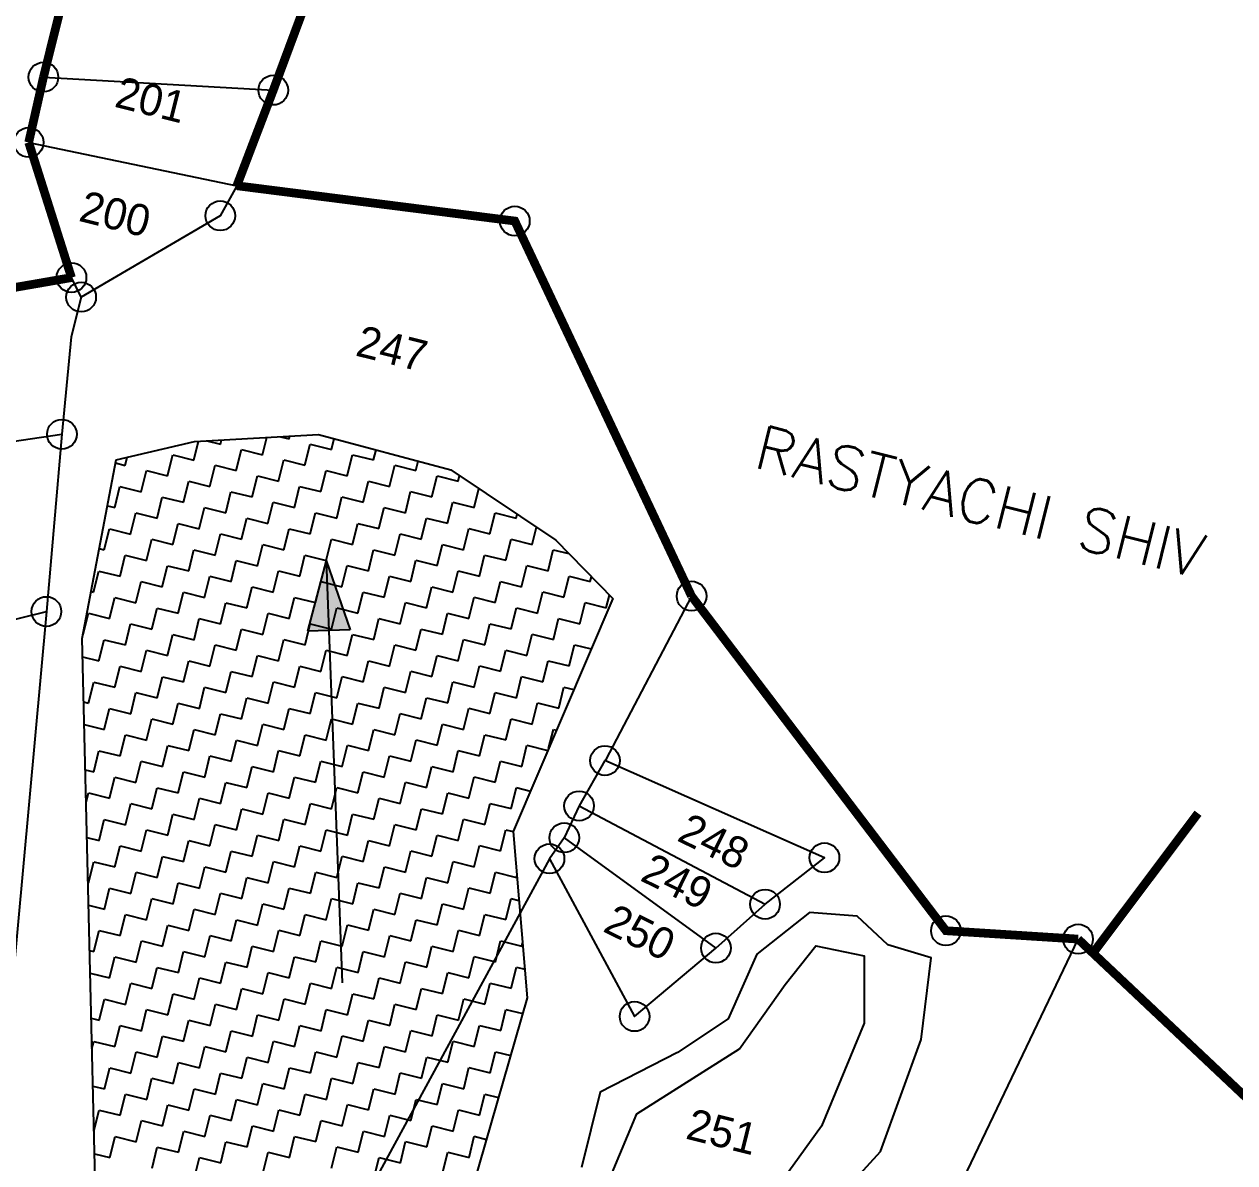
# Model space of a CAD drawing. Header units: metres. Extents: x 280794 to 285693, y 2030679 to 2033512.
# Drawn here: x 284350 to 284892, y 2031767 to 2032277 of the extents above; entities that cross this region are included whole.
import ezdxf
from ezdxf.enums import TextEntityAlignment as Align

# ---------------------------------------------------------------- set-up
doc = ezdxf.new("R2010")
doc.units = ezdxf.units.M
doc.header["$MEASUREMENT"] = 0
doc.linetypes.add('DIVIDE', pattern=[1.25, 0.5, -0.25, 0, -0.25, 0, -0.25])
for name, color, linetype in [('POLY_HATCH', 12, 'Continuous'), ('POLY_PARCEL', 6, 'Continuous'), ('SYM_ARROW', 1, 'Continuous'), ('SYM_STONE', 1, 'Continuous'), ('TEXT_MAPOUT', 7, 'Continuous'), ('TEXT_PARCEL', 7, 'Continuous'), ('V_BOUND_LINE', 7, 'Continuous'), ('V_DIVIDE_LINE', 7, 'DIVIDE')]:
    doc.layers.add(name, color=color, linetype=linetype)
doc.styles.get("Standard").update_dxf_attribs({"font": 'simplex.shx'})
doc.styles.add('TEXT_MAP', font='')
doc.styles.get('TEXT_MAP').set_extended_font_data('Kruti Dev 050')

# ---------------------------------------------------------------- blocks, each defined once
blk = doc.blocks.new('STONE')
blk.add_circle((0, 0), 0.851)
blk = doc.blocks.new('ARROWASPECT')
h = blk.add_hatch(color=256)
h.paths.add_polyline_path([(2.847, -2.847), (3.718, -1.976), (0, 0)])
h.paths.add_polyline_path([(0, 0), (1.976, -3.718), (2.847, -2.847)])
for points in [[(0, 0), (17.155, -17.155)], [(0, 0), (1.976, -3.718)], [(0, 0), (3.718, -1.976)], [(3.718, -1.976), (1.976, -3.718)]]:
    blk.add_lwpolyline(points)

msp = doc.modelspace()

# ---------------------------------------------------------------- linework, layer by layer
at = {"layer": 'POLY_HATCH', "linetype": 'Continuous'}
for p, q in [((284456.63, 2032084.42), (284458.56, 2032092.15)), ((284464.58, 2032092.49), (284468.46, 2032091.52)), ((284468.46, 2032091.52), (284468.76, 2032092.72)), ((284487.4, 2032086.8), (284488.6, 2032091.6)), ((284425.86, 2032082.03), (284427.95, 2032090.43)), ((284431.69, 2032090.64), (284437.69, 2032089.14)), ((284437.69, 2032089.14), (284438.15, 2032091)), ((284444.79, 2032077.31), (284447.16, 2032086.78)), ((284447.16, 2032086.78), (284456.63, 2032084.42)), ((284475.56, 2032079.69), (284477.93, 2032089.16)), ((284477.93, 2032089.16), (284487.4, 2032086.8)), ((284506.33, 2032082.07), (284507.46, 2032086.6)), ((284390.72, 2032080.74), (284395.09, 2032079.65)), ((284395.09, 2032079.65), (284395.99, 2032083.27)), ((284414.02, 2032074.93), (284416.39, 2032084.4)), ((284416.39, 2032084.4), (284425.86, 2032082.03)), ((284463.73, 2032072.58), (284466.09, 2032082.05)), ((284466.09, 2032082.05), (284475.56, 2032079.69)), ((284494.5, 2032074.96), (284496.86, 2032084.43)), ((284496.86, 2032084.43), (284506.33, 2032082.07)), ((284525.27, 2032077.34), (284526.33, 2032081.59)), ((284402.19, 2032067.82), (284404.55, 2032077.29)), ((284404.55, 2032077.29), (284414.02, 2032074.93)), ((284432.96, 2032070.2), (284435.32, 2032079.67)), ((284435.32, 2032079.67), (284444.79, 2032077.31)), ((284482.67, 2032067.86), (284485.03, 2032077.33)), ((284485.03, 2032077.33), (284494.5, 2032074.96)), ((284513.44, 2032070.24), (284515.8, 2032079.71)), ((284515.8, 2032079.71), (284525.27, 2032077.34)), ((284390.36, 2032060.72), (284392.72, 2032070.18)), ((284392.72, 2032070.18), (284402.19, 2032067.82)), ((284421.13, 2032063.1), (284423.49, 2032072.57)), ((284423.49, 2032072.57), (284432.96, 2032070.2)), ((284451.9, 2032065.48), (284454.26, 2032074.95)), ((284454.26, 2032074.95), (284463.73, 2032072.58)), ((284470.84, 2032060.75), (284473.2, 2032070.22)), ((284473.2, 2032070.22), (284482.67, 2032067.86)), ((284501.61, 2032063.13), (284503.97, 2032072.6)), ((284503.97, 2032072.6), (284513.44, 2032070.24)), ((284532.38, 2032065.51), (284534.74, 2032074.98)), ((284534.74, 2032074.98), (284544.21, 2032072.62)), ((284544.21, 2032072.62), (284544.83, 2032075.12)), ((284409.3, 2032055.99), (284411.66, 2032065.46)), ((284411.66, 2032065.46), (284421.13, 2032063.1)), ((284440.07, 2032058.37), (284442.43, 2032067.84)), ((284442.43, 2032067.84), (284451.9, 2032065.48)), ((284489.78, 2032056.03), (284492.14, 2032065.49)), ((284492.14, 2032065.49), (284501.61, 2032063.13)), ((284520.55, 2032058.41), (284522.91, 2032067.88)), ((284522.91, 2032067.88), (284532.38, 2032065.51)), ((284551.32, 2032060.79), (284553.45, 2032069.33)), ((284387.06, 2032061.54), (284390.36, 2032060.72)), ((284428.24, 2032051.26), (284430.6, 2032060.73)), ((284430.6, 2032060.73), (284440.07, 2032058.37)), ((284459.01, 2032053.65), (284461.37, 2032063.11)), ((284461.37, 2032063.11), (284470.84, 2032060.75)), ((284508.71, 2032051.3), (284511.08, 2032060.77)), ((284511.08, 2032060.77), (284520.55, 2032058.41)), ((284539.48, 2032053.68), (284541.85, 2032063.15)), ((284541.85, 2032063.15), (284551.32, 2032060.79)), ((284397.47, 2032048.88), (284399.83, 2032058.35)), ((284399.83, 2032058.35), (284409.3, 2032055.99)), ((284416.4, 2032044.16), (284418.77, 2032053.63)), ((284418.77, 2032053.63), (284428.24, 2032051.26)), ((284447.17, 2032046.54), (284449.54, 2032056.01)), ((284449.54, 2032056.01), (284459.01, 2032053.65)), ((284477.94, 2032048.92), (284480.31, 2032058.39)), ((284480.31, 2032058.39), (284489.78, 2032056.03)), ((284496.88, 2032044.19), (284499.25, 2032053.66)), ((284499.25, 2032053.66), (284508.71, 2032051.3)), ((284527.65, 2032046.57), (284530.02, 2032056.04)), ((284530.02, 2032056.04), (284539.48, 2032053.68)), ((284558.42, 2032048.96), (284560.79, 2032058.42)), ((284560.79, 2032058.42), (284570.25, 2032056.06)), ((284570.25, 2032056.06), (284570.68, 2032057.75)), ((284385.63, 2032041.78), (284388, 2032051.25)), ((284388, 2032051.25), (284397.47, 2032048.88)), ((284435.34, 2032039.43), (284437.71, 2032048.9)), ((284437.71, 2032048.9), (284447.17, 2032046.54)), ((284466.11, 2032041.81), (284468.48, 2032051.28)), ((284468.48, 2032051.28), (284477.94, 2032048.92)), ((284515.82, 2032039.47), (284518.18, 2032048.94)), ((284518.18, 2032048.94), (284527.65, 2032046.57)), ((284546.59, 2032041.85), (284548.95, 2032051.32)), ((284548.95, 2032051.32), (284558.42, 2032048.96)), ((284577.36, 2032044.23), (284579.29, 2032051.96)), ((284404.57, 2032037.05), (284406.94, 2032046.52)), ((284406.94, 2032046.52), (284416.4, 2032044.16)), ((284454.28, 2032034.71), (284456.64, 2032044.18)), ((284456.64, 2032044.18), (284466.11, 2032041.81)), ((284485.05, 2032037.09), (284487.41, 2032046.56)), ((284487.41, 2032046.56), (284496.88, 2032044.19)), ((284534.76, 2032034.74), (284537.12, 2032044.21)), ((284537.12, 2032044.21), (284546.59, 2032041.85)), ((284565.53, 2032037.12), (284567.89, 2032046.59)), ((284567.89, 2032046.59), (284577.36, 2032044.23)), ((284383.4, 2032042.33), (284385.63, 2032041.78)), ((284392.74, 2032029.95), (284395.1, 2032039.41)), ((284395.1, 2032039.41), (284404.57, 2032037.05)), ((284423.51, 2032032.33), (284425.87, 2032041.8)), ((284425.87, 2032041.8), (284435.34, 2032039.43)), ((284473.22, 2032029.98), (284475.58, 2032039.45)), ((284475.58, 2032039.45), (284485.05, 2032037.09)), ((284503.99, 2032032.36), (284506.35, 2032041.83)), ((284506.35, 2032041.83), (284515.82, 2032039.47)), ((284553.7, 2032030.02), (284556.06, 2032039.49)), ((284556.06, 2032039.49), (284565.53, 2032037.12)), ((284584.47, 2032032.4), (284586.83, 2032041.87)), ((284586.83, 2032041.87), (284593.8, 2032040.13)), ((284380.91, 2032022.84), (284383.27, 2032032.31)), ((284383.27, 2032032.31), (284392.74, 2032029.95)), ((284411.68, 2032025.22), (284414.04, 2032034.69)), ((284414.04, 2032034.69), (284423.51, 2032032.33)), ((284442.45, 2032027.6), (284444.81, 2032037.07)), ((284444.81, 2032037.07), (284454.28, 2032034.71)), ((284461.39, 2032022.88), (284463.75, 2032032.34)), ((284463.75, 2032032.34), (284473.22, 2032029.98)), ((284492.16, 2032025.26), (284494.52, 2032034.72)), ((284494.52, 2032034.72), (284503.99, 2032032.36)), ((284522.93, 2032027.64), (284525.29, 2032037.11)), ((284525.29, 2032037.11), (284534.76, 2032034.74)), ((284541.87, 2032022.91), (284544.23, 2032032.38)), ((284544.23, 2032032.38), (284553.7, 2032030.02)), ((284572.64, 2032025.29), (284575, 2032034.76)), ((284575, 2032034.76), (284584.47, 2032032.4)), ((284399.85, 2032018.11), (284402.21, 2032027.58)), ((284402.21, 2032027.58), (284411.68, 2032025.22)), ((284430.62, 2032020.49), (284432.98, 2032029.96)), ((284432.98, 2032029.96), (284442.45, 2032027.6)), ((284480.33, 2032018.15), (284482.69, 2032027.62)), ((284482.69, 2032027.62), (284492.16, 2032025.26)), ((284511.1, 2032020.53), (284513.46, 2032030)), ((284513.46, 2032030), (284522.93, 2032027.64)), ((284560.8, 2032018.19), (284563.17, 2032027.65)), ((284563.17, 2032027.65), (284572.64, 2032025.29)), ((284591.57, 2032020.57), (284593.94, 2032030.04)), ((284593.94, 2032030.04), (284603.41, 2032027.67)), ((284603.41, 2032027.67), (284603.92, 2032029.75)), ((284379.75, 2032023.13), (284380.91, 2032022.84)), ((284418.79, 2032013.39), (284421.15, 2032022.86)), ((284421.15, 2032022.86), (284430.62, 2032020.49)), ((284449.56, 2032015.77), (284451.92, 2032025.24)), ((284451.92, 2032025.24), (284461.39, 2032022.88)), ((284499.26, 2032013.42), (284501.63, 2032022.89)), ((284501.63, 2032022.89), (284511.1, 2032020.53)), ((284530.03, 2032015.8), (284532.4, 2032025.27)), ((284532.4, 2032025.27), (284541.87, 2032022.91)), ((284579.74, 2032013.46), (284582.1, 2032022.93)), ((284582.1, 2032022.93), (284591.57, 2032020.57)), ((284610.51, 2032015.84), (284611.94, 2032021.55)), ((284388.02, 2032011.01), (284390.38, 2032020.48)), ((284390.38, 2032020.48), (284399.85, 2032018.11)), ((284406.95, 2032006.28), (284409.32, 2032015.75)), ((284409.32, 2032015.75), (284418.79, 2032013.39)), ((284437.72, 2032008.66), (284440.09, 2032018.13)), ((284440.09, 2032018.13), (284449.56, 2032015.77)), ((284468.49, 2032011.04), (284470.86, 2032020.51)), ((284470.86, 2032020.51), (284480.33, 2032018.15)), ((284487.43, 2032006.32), (284489.79, 2032015.79)), ((284489.79, 2032015.79), (284499.26, 2032013.42)), ((284518.2, 2032008.7), (284520.56, 2032018.17)), ((284520.56, 2032018.17), (284530.03, 2032015.8)), ((284548.97, 2032011.08), (284551.33, 2032020.55)), ((284551.33, 2032020.55), (284560.8, 2032018.19)), ((284567.91, 2032006.35), (284570.27, 2032015.82)), ((284570.27, 2032015.82), (284579.74, 2032013.46)), ((284598.68, 2032008.73), (284601.04, 2032018.2)), ((284601.04, 2032018.2), (284610.51, 2032015.84)), ((284376.18, 2032003.9), (284378.55, 2032013.37)), ((284378.55, 2032013.37), (284388.02, 2032011.01)), ((284425.89, 2032001.56), (284428.25, 2032011.03)), ((284428.25, 2032011.03), (284437.72, 2032008.66)), ((284456.66, 2032003.94), (284459.02, 2032013.41)), ((284459.02, 2032013.41), (284468.49, 2032011.04)), ((284506.37, 2032001.59), (284508.73, 2032011.06)), ((284508.73, 2032011.06), (284518.2, 2032008.7)), ((284537.14, 2032003.97), (284539.5, 2032013.44)), ((284539.5, 2032013.44), (284548.97, 2032011.08)), ((284586.85, 2032001.63), (284589.21, 2032011.1)), ((284589.21, 2032011.1), (284598.68, 2032008.73)), ((284395.12, 2031999.18), (284397.48, 2032008.64)), ((284397.48, 2032008.64), (284406.95, 2032006.28)), ((284444.83, 2031996.83), (284447.19, 2032006.3)), ((284447.19, 2032006.3), (284456.66, 2032003.94)), ((284475.6, 2031999.21), (284477.96, 2032008.68)), ((284477.96, 2032008.68), (284487.43, 2032006.32)), ((284525.31, 2031996.87), (284527.67, 2032006.34)), ((284527.67, 2032006.34), (284537.14, 2032003.97)), ((284556.08, 2031999.25), (284558.44, 2032008.72)), ((284558.44, 2032008.72), (284567.91, 2032006.35)), ((284376.09, 2032003.93), (284376.18, 2032003.9)), ((284383.29, 2031992.07), (284385.65, 2032001.54)), ((284385.65, 2032001.54), (284395.12, 2031999.18)), ((284414.06, 2031994.45), (284416.42, 2032003.92)), ((284416.42, 2032003.92), (284425.89, 2032001.56)), ((284463.77, 2031992.11), (284466.13, 2032001.57)), ((284466.13, 2032001.57), (284475.6, 2031999.21)), ((284494.54, 2031994.49), (284496.9, 2032003.95)), ((284496.9, 2032003.95), (284506.37, 2032001.59)), ((284513.48, 2031989.76), (284515.84, 2031999.23)), ((284515.84, 2031999.23), (284525.31, 2031996.87)), ((284544.25, 2031992.14), (284546.61, 2032001.61)), ((284546.61, 2032001.61), (284556.08, 2031999.25)), ((284575.02, 2031994.52), (284577.38, 2032003.99)), ((284577.38, 2032003.99), (284586.85, 2032001.63)), ((284593.95, 2031989.8), (284596.32, 2031999.27)), ((284596.32, 2031999.27), (284603.82, 2031997.39)), ((284375.94, 2031993.9), (284383.29, 2031992.07)), ((284402.23, 2031987.34), (284404.59, 2031996.81)), ((284404.59, 2031996.81), (284414.06, 2031994.45)), ((284433, 2031989.72), (284435.36, 2031999.19)), ((284435.36, 2031999.19), (284444.83, 2031996.83)), ((284451.94, 2031985), (284454.3, 2031994.47)), ((284454.3, 2031994.47), (284463.77, 2031992.11)), ((284482.71, 2031987.38), (284485.07, 2031996.85)), ((284485.07, 2031996.85), (284494.54, 2031994.49)), ((284532.41, 2031985.03), (284534.78, 2031994.5)), ((284534.78, 2031994.5), (284544.25, 2031992.14)), ((284563.18, 2031987.42), (284565.55, 2031996.88)), ((284565.55, 2031996.88), (284575.02, 2031994.52)), ((284390.4, 2031980.24), (284392.76, 2031989.71)), ((284392.76, 2031989.71), (284402.23, 2031987.34)), ((284421.17, 2031982.62), (284423.53, 2031992.09)), ((284423.53, 2031992.09), (284433, 2031989.72)), ((284470.87, 2031980.27), (284473.24, 2031989.74)), ((284473.24, 2031989.74), (284482.71, 2031987.38)), ((284501.64, 2031982.65), (284504.01, 2031992.12)), ((284504.01, 2031992.12), (284513.48, 2031989.76)), ((284551.35, 2031980.31), (284553.72, 2031989.78)), ((284553.72, 2031989.78), (284563.18, 2031987.42)), ((284582.12, 2031982.69), (284584.49, 2031992.16)), ((284584.49, 2031992.16), (284593.95, 2031989.8)), ((284409.33, 2031975.51), (284411.7, 2031984.98)), ((284411.7, 2031984.98), (284421.17, 2031982.62)), ((284440.1, 2031977.89), (284442.47, 2031987.36)), ((284442.47, 2031987.36), (284451.94, 2031985)), ((284489.81, 2031975.55), (284492.18, 2031985.02)), ((284492.18, 2031985.02), (284501.64, 2031982.65)), ((284520.58, 2031977.93), (284522.95, 2031987.4)), ((284522.95, 2031987.4), (284532.41, 2031985.03)), ((284570.29, 2031975.58), (284572.65, 2031985.05)), ((284572.65, 2031985.05), (284582.12, 2031982.69)), ((284378.56, 2031973.13), (284380.93, 2031982.6)), ((284380.93, 2031982.6), (284390.4, 2031980.24)), ((284397.5, 2031968.41), (284399.87, 2031977.87)), ((284399.87, 2031977.87), (284409.33, 2031975.51)), ((284428.27, 2031970.79), (284430.64, 2031980.26)), ((284430.64, 2031980.26), (284440.1, 2031977.89)), ((284459.04, 2031973.17), (284461.41, 2031982.64)), ((284461.41, 2031982.64), (284470.87, 2031980.27)), ((284477.98, 2031968.44), (284480.34, 2031977.91)), ((284480.34, 2031977.91), (284489.81, 2031975.55)), ((284508.75, 2031970.82), (284511.11, 2031980.29)), ((284511.11, 2031980.29), (284520.58, 2031977.93)), ((284539.52, 2031973.2), (284541.88, 2031982.67)), ((284541.88, 2031982.67), (284551.35, 2031980.31)), ((284558.46, 2031968.48), (284560.82, 2031977.95)), ((284560.82, 2031977.95), (284570.29, 2031975.58)), ((284589.23, 2031970.86), (284591.59, 2031980.33)), ((284591.59, 2031980.33), (284596.04, 2031979.22)), ((284376.43, 2031973.66), (284378.56, 2031973.13)), ((284416.44, 2031963.68), (284418.8, 2031973.15)), ((284418.8, 2031973.15), (284428.27, 2031970.79)), ((284447.21, 2031966.06), (284449.57, 2031975.53)), ((284449.57, 2031975.53), (284459.04, 2031973.17)), ((284496.92, 2031963.72), (284499.28, 2031973.18)), ((284499.28, 2031973.18), (284508.75, 2031970.82)), ((284527.69, 2031966.1), (284530.05, 2031975.57)), ((284530.05, 2031975.57), (284539.52, 2031973.2)), ((284577.4, 2031963.75), (284579.76, 2031973.22)), ((284579.76, 2031973.22), (284589.23, 2031970.86)), ((284385.67, 2031961.3), (284388.03, 2031970.77)), ((284388.03, 2031970.77), (284397.5, 2031968.41)), ((284435.38, 2031958.95), (284437.74, 2031968.42)), ((284437.74, 2031968.42), (284447.21, 2031966.06)), ((284466.15, 2031961.34), (284468.51, 2031970.8)), ((284468.51, 2031970.8), (284477.98, 2031968.44)), ((284515.86, 2031958.99), (284518.22, 2031968.46)), ((284518.22, 2031968.46), (284527.69, 2031966.1)), ((284546.63, 2031961.37), (284548.99, 2031970.84)), ((284548.99, 2031970.84), (284558.46, 2031968.48)), ((284376.67, 2031963.55), (284385.67, 2031961.3)), ((284404.61, 2031956.57), (284406.97, 2031966.04)), ((284406.97, 2031966.04), (284416.44, 2031963.68)), ((284423.55, 2031951.85), (284425.91, 2031961.32)), ((284425.91, 2031961.32), (284435.38, 2031958.95)), ((284454.32, 2031954.23), (284456.68, 2031963.7)), ((284456.68, 2031963.7), (284466.15, 2031961.34)), ((284485.09, 2031956.61), (284487.45, 2031966.08)), ((284487.45, 2031966.08), (284496.92, 2031963.72)), ((284504.03, 2031951.88), (284506.39, 2031961.35)), ((284506.39, 2031961.35), (284515.86, 2031958.99)), ((284534.8, 2031954.26), (284537.16, 2031963.73)), ((284537.16, 2031963.73), (284546.63, 2031961.37)), ((284565.57, 2031956.65), (284567.93, 2031966.11)), ((284567.93, 2031966.11), (284577.4, 2031963.75)), ((284584.72, 2031952.77), (284586.87, 2031961.39)), ((284586.87, 2031961.39), (284588.26, 2031961.04)), ((284392.78, 2031949.47), (284395.14, 2031958.94)), ((284395.14, 2031958.94), (284404.61, 2031956.57)), ((284442.49, 2031947.12), (284444.85, 2031956.59)), ((284444.85, 2031956.59), (284454.32, 2031954.23)), ((284473.26, 2031949.5), (284475.62, 2031958.97)), ((284475.62, 2031958.97), (284485.09, 2031956.61)), ((284522.96, 2031947.16), (284525.33, 2031956.63)), ((284525.33, 2031956.63), (284534.8, 2031954.26)), ((284553.73, 2031949.54), (284556.1, 2031959.01)), ((284556.1, 2031959.01), (284565.57, 2031956.65)), ((284380.95, 2031942.36), (284383.31, 2031951.83)), ((284383.31, 2031951.83), (284392.78, 2031949.47)), ((284411.72, 2031944.74), (284414.08, 2031954.21)), ((284414.08, 2031954.21), (284423.55, 2031951.85)), ((284461.42, 2031942.4), (284463.79, 2031951.87)), ((284463.79, 2031951.87), (284473.26, 2031949.5)), ((284492.19, 2031944.78), (284494.56, 2031954.25)), ((284494.56, 2031954.25), (284504.03, 2031951.88)), ((284541.9, 2031942.43), (284544.26, 2031951.9)), ((284544.26, 2031951.9), (284553.73, 2031949.54)), ((284572.67, 2031944.81), (284575.03, 2031954.28)), ((284575.03, 2031954.28), (284584.37, 2031951.95)), ((284399.88, 2031937.64), (284402.25, 2031947.1)), ((284402.25, 2031947.1), (284411.72, 2031944.74)), ((284430.65, 2031940.02), (284433.02, 2031949.49)), ((284433.02, 2031949.49), (284442.49, 2031947.12)), ((284480.36, 2031937.67), (284482.72, 2031947.14)), ((284482.72, 2031947.14), (284492.19, 2031944.78)), ((284511.13, 2031940.05), (284513.49, 2031949.52)), ((284513.49, 2031949.52), (284522.96, 2031947.16)), ((284560.84, 2031937.71), (284563.2, 2031947.18)), ((284563.2, 2031947.18), (284572.67, 2031944.81)), ((284377.15, 2031943.31), (284380.95, 2031942.36)), ((284388.05, 2031930.53), (284390.41, 2031940)), ((284390.41, 2031940), (284399.88, 2031937.64)), ((284418.82, 2031932.91), (284421.18, 2031942.38)), ((284421.18, 2031942.38), (284430.65, 2031940.02)), ((284449.59, 2031935.29), (284451.95, 2031944.76)), ((284451.95, 2031944.76), (284461.42, 2031942.4)), ((284468.53, 2031930.57), (284470.89, 2031940.03)), ((284470.89, 2031940.03), (284480.36, 2031937.67)), ((284499.3, 2031932.95), (284501.66, 2031942.41)), ((284501.66, 2031942.41), (284511.13, 2031940.05)), ((284530.07, 2031935.33), (284532.43, 2031944.8)), ((284532.43, 2031944.8), (284541.9, 2031942.43)), ((284549.01, 2031930.6), (284551.37, 2031940.07)), ((284551.37, 2031940.07), (284560.84, 2031937.71)), ((284406.99, 2031925.8), (284409.35, 2031935.27)), ((284409.35, 2031935.27), (284418.82, 2031932.91)), ((284437.76, 2031928.18), (284440.12, 2031937.65)), ((284440.12, 2031937.65), (284449.59, 2031935.29)), ((284487.47, 2031925.84), (284489.83, 2031935.31)), ((284489.83, 2031935.31), (284499.3, 2031932.95)), ((284518.24, 2031928.22), (284520.6, 2031937.69)), ((284520.6, 2031937.69), (284530.07, 2031935.33)), ((284567.95, 2031925.88), (284570.31, 2031935.34)), ((284570.31, 2031935.34), (284576.59, 2031933.78)), ((284377.51, 2031928.57), (284378.58, 2031932.89)), ((284378.58, 2031932.89), (284388.05, 2031930.53)), ((284425.93, 2031921.08), (284428.29, 2031930.55)), ((284428.29, 2031930.55), (284437.76, 2031928.18)), ((284456.7, 2031923.46), (284459.06, 2031932.93)), ((284459.06, 2031932.93), (284468.53, 2031930.57)), ((284506.41, 2031921.11), (284508.77, 2031930.58)), ((284508.77, 2031930.58), (284518.24, 2031928.22)), ((284537.18, 2031923.49), (284539.54, 2031932.96)), ((284539.54, 2031932.96), (284549.01, 2031930.6)), ((284395.16, 2031918.7), (284397.52, 2031928.17)), ((284397.52, 2031928.17), (284406.99, 2031925.8)), ((284414.1, 2031913.97), (284416.46, 2031923.44)), ((284416.46, 2031923.44), (284425.93, 2031921.08)), ((284444.87, 2031916.35), (284447.23, 2031925.82)), ((284447.23, 2031925.82), (284456.7, 2031923.46)), ((284475.64, 2031918.73), (284478, 2031928.2)), ((284478, 2031928.2), (284487.47, 2031925.84)), ((284494.57, 2031914.01), (284496.94, 2031923.48)), ((284496.94, 2031923.48), (284506.41, 2031921.11)), ((284525.34, 2031916.39), (284527.71, 2031925.86)), ((284527.71, 2031925.86), (284537.18, 2031923.49)), ((284556.11, 2031918.77), (284558.48, 2031928.24)), ((284558.48, 2031928.24), (284567.95, 2031925.88)), ((284383.33, 2031911.59), (284385.69, 2031921.06)), ((284385.69, 2031921.06), (284395.16, 2031918.7)), ((284433.03, 2031909.25), (284435.4, 2031918.72)), ((284435.4, 2031918.72), (284444.87, 2031916.35)), ((284463.8, 2031911.63), (284466.17, 2031921.1)), ((284466.17, 2031921.1), (284475.64, 2031918.73)), ((284513.51, 2031909.28), (284515.88, 2031918.75)), ((284515.88, 2031918.75), (284525.34, 2031916.39)), ((284544.28, 2031911.66), (284546.65, 2031921.13)), ((284546.65, 2031921.13), (284556.11, 2031918.77)), ((284377.88, 2031912.95), (284383.33, 2031911.59)), ((284402.26, 2031906.87), (284404.63, 2031916.33)), ((284404.63, 2031916.33), (284414.1, 2031913.97)), ((284451.97, 2031904.52), (284454.34, 2031913.99)), ((284454.34, 2031913.99), (284463.8, 2031911.63)), ((284482.74, 2031906.9), (284485.11, 2031916.37)), ((284485.11, 2031916.37), (284494.57, 2031914.01)), ((284532.45, 2031904.56), (284534.81, 2031914.03)), ((284534.81, 2031914.03), (284544.28, 2031911.66)), ((284563.22, 2031906.94), (284565.58, 2031916.41)), ((284565.58, 2031916.41), (284568.81, 2031915.6)), ((284390.43, 2031899.76), (284392.8, 2031909.23)), ((284392.8, 2031909.23), (284402.26, 2031906.87)), ((284421.2, 2031902.14), (284423.57, 2031911.61)), ((284423.57, 2031911.61), (284433.03, 2031909.25)), ((284470.91, 2031899.8), (284473.27, 2031909.26)), ((284473.27, 2031909.26), (284482.74, 2031906.9)), ((284501.68, 2031902.18), (284504.04, 2031911.64)), ((284504.04, 2031911.64), (284513.51, 2031909.28)), ((284551.39, 2031899.83), (284553.75, 2031909.3)), ((284553.75, 2031909.3), (284563.22, 2031906.94)), ((284378.6, 2031892.65), (284380.96, 2031902.12)), ((284380.96, 2031902.12), (284390.43, 2031899.76)), ((284409.37, 2031895.03), (284411.73, 2031904.5)), ((284411.73, 2031904.5), (284421.2, 2031902.14)), ((284440.14, 2031897.41), (284442.5, 2031906.88)), ((284442.5, 2031906.88), (284451.97, 2031904.52)), ((284459.08, 2031892.69), (284461.44, 2031902.16)), ((284461.44, 2031902.16), (284470.91, 2031899.8)), ((284489.85, 2031895.07), (284492.21, 2031904.54)), ((284492.21, 2031904.54), (284501.68, 2031902.18)), ((284520.62, 2031897.45), (284522.98, 2031906.92)), ((284522.98, 2031906.92), (284532.45, 2031904.56)), ((284539.56, 2031892.72), (284541.92, 2031902.19)), ((284541.92, 2031902.19), (284551.39, 2031899.83)), ((284397.54, 2031887.93), (284399.9, 2031897.4)), ((284399.9, 2031897.4), (284409.37, 2031895.03)), ((284428.31, 2031890.31), (284430.67, 2031899.78)), ((284430.67, 2031899.78), (284440.14, 2031897.41)), ((284478.02, 2031887.96), (284480.38, 2031897.43)), ((284480.38, 2031897.43), (284489.85, 2031895.07)), ((284508.79, 2031890.34), (284511.15, 2031899.81)), ((284511.15, 2031899.81), (284520.62, 2031897.45)), ((284558.49, 2031888), (284560.86, 2031897.47)), ((284560.86, 2031897.47), (284570.33, 2031895.11)), ((284378.36, 2031892.71), (284378.6, 2031892.65)), ((284416.48, 2031883.2), (284418.84, 2031892.67)), ((284418.84, 2031892.67), (284428.31, 2031890.31)), ((284447.25, 2031885.58), (284449.61, 2031895.05)), ((284449.61, 2031895.05), (284459.08, 2031892.69)), ((284496.95, 2031883.24), (284499.32, 2031892.71)), ((284499.32, 2031892.71), (284508.79, 2031890.34)), ((284527.72, 2031885.62), (284530.09, 2031895.09)), ((284530.09, 2031895.09), (284539.56, 2031892.72)), ((284570.33, 2031895.11), (284570.49, 2031895.77)), ((284385.71, 2031880.82), (284388.07, 2031890.29)), ((284388.07, 2031890.29), (284397.54, 2031887.93)), ((284404.64, 2031876.1), (284407.01, 2031885.56)), ((284407.01, 2031885.56), (284416.48, 2031883.2)), ((284435.41, 2031878.48), (284437.78, 2031887.95)), ((284437.78, 2031887.95), (284447.25, 2031885.58)), ((284466.18, 2031880.86), (284468.55, 2031890.33)), ((284468.55, 2031890.33), (284478.02, 2031887.96)), ((284485.12, 2031876.13), (284487.49, 2031885.6)), ((284487.49, 2031885.6), (284496.95, 2031883.24)), ((284515.89, 2031878.51), (284518.26, 2031887.98)), ((284518.26, 2031887.98), (284527.72, 2031885.62)), ((284546.66, 2031880.89), (284549.03, 2031890.36)), ((284549.03, 2031890.36), (284558.49, 2031888)), ((284565.6, 2031876.17), (284567.96, 2031885.64)), ((284567.96, 2031885.64), (284571.44, 2031884.77)), ((284378.61, 2031882.59), (284385.71, 2031880.82)), ((284423.58, 2031871.37), (284425.95, 2031880.84)), ((284425.95, 2031880.84), (284435.41, 2031878.48)), ((284454.35, 2031873.75), (284456.72, 2031883.22)), ((284456.72, 2031883.22), (284466.18, 2031880.86)), ((284504.06, 2031871.41), (284506.42, 2031880.87)), ((284506.42, 2031880.87), (284515.89, 2031878.51)), ((284534.83, 2031873.79), (284537.19, 2031883.26)), ((284537.19, 2031883.26), (284546.66, 2031880.89)), ((284392.81, 2031868.99), (284395.18, 2031878.46)), ((284395.18, 2031878.46), (284404.64, 2031876.1)), ((284442.52, 2031866.64), (284444.88, 2031876.11)), ((284444.88, 2031876.11), (284454.35, 2031873.75)), ((284473.29, 2031869.03), (284475.65, 2031878.49)), ((284475.65, 2031878.49), (284485.12, 2031876.13)), ((284523, 2031866.68), (284525.36, 2031876.15)), ((284525.36, 2031876.15), (284534.83, 2031873.79)), ((284553.77, 2031869.06), (284556.13, 2031878.53)), ((284556.13, 2031878.53), (284565.6, 2031876.17)), ((284380.98, 2031861.88), (284383.34, 2031871.35)), ((284383.34, 2031871.35), (284392.81, 2031868.99)), ((284411.75, 2031864.26), (284414.11, 2031873.73)), ((284414.11, 2031873.73), (284423.58, 2031871.37)), ((284461.46, 2031861.92), (284463.82, 2031871.39)), ((284463.82, 2031871.39), (284473.29, 2031869.03)), ((284492.23, 2031864.3), (284494.59, 2031873.77)), ((284494.59, 2031873.77), (284504.06, 2031871.41)), ((284541.94, 2031861.95), (284544.3, 2031871.42)), ((284544.3, 2031871.42), (284553.77, 2031869.06)), ((284399.92, 2031857.16), (284402.28, 2031866.63)), ((284402.28, 2031866.63), (284411.75, 2031864.26)), ((284430.69, 2031859.54), (284433.05, 2031869.01)), ((284433.05, 2031869.01), (284442.52, 2031866.64)), ((284449.63, 2031854.81), (284451.99, 2031864.28)), ((284451.99, 2031864.28), (284461.46, 2031861.92)), ((284480.4, 2031857.19), (284482.76, 2031866.66)), ((284482.76, 2031866.66), (284492.23, 2031864.3)), ((284511.17, 2031859.57), (284513.53, 2031869.04)), ((284513.53, 2031869.04), (284523, 2031866.68)), ((284530.11, 2031854.85), (284532.47, 2031864.32)), ((284532.47, 2031864.32), (284541.94, 2031861.95)), ((284560.88, 2031857.23), (284563.24, 2031866.7)), ((284563.24, 2031866.7), (284572.71, 2031864.34)), ((284572.71, 2031864.34), (284573.07, 2031865.79)), ((284379.09, 2031862.35), (284380.98, 2031861.88)), ((284388.09, 2031850.05), (284390.45, 2031859.52)), ((284390.45, 2031859.52), (284399.92, 2031857.16)), ((284418.86, 2031852.43), (284421.22, 2031861.9)), ((284421.22, 2031861.9), (284430.69, 2031859.54)), ((284468.57, 2031850.09), (284470.93, 2031859.56)), ((284470.93, 2031859.56), (284480.4, 2031857.19)), ((284499.34, 2031852.47), (284501.7, 2031861.94)), ((284501.7, 2031861.94), (284511.17, 2031859.57)), ((284549.04, 2031850.12), (284551.41, 2031859.59)), ((284551.41, 2031859.59), (284560.88, 2031857.23)), ((284407.03, 2031845.33), (284409.39, 2031854.79)), ((284409.39, 2031854.79), (284418.86, 2031852.43)), ((284437.8, 2031847.71), (284440.16, 2031857.18)), ((284440.16, 2031857.18), (284449.63, 2031854.81)), ((284487.5, 2031845.36), (284489.87, 2031854.83)), ((284489.87, 2031854.83), (284499.34, 2031852.47)), ((284518.27, 2031847.74), (284520.64, 2031857.21)), ((284520.64, 2031857.21), (284530.11, 2031854.85)), ((284567.98, 2031845.4), (284570.34, 2031854.87)), ((284570.34, 2031854.87), (284574.09, 2031853.93)), ((284379.33, 2031852.24), (284388.09, 2031850.05)), ((284395.19, 2031838.22), (284397.56, 2031847.69)), ((284397.56, 2031847.69), (284407.03, 2031845.33)), ((284425.96, 2031840.6), (284428.33, 2031850.07)), ((284428.33, 2031850.07), (284437.8, 2031847.71)), ((284456.73, 2031842.98), (284459.1, 2031852.45)), ((284459.1, 2031852.45), (284468.57, 2031850.09)), ((284475.67, 2031838.26), (284478.03, 2031847.72)), ((284478.03, 2031847.72), (284487.5, 2031845.36)), ((284506.44, 2031840.64), (284508.8, 2031850.1)), ((284508.8, 2031850.1), (284518.27, 2031847.74)), ((284537.21, 2031843.02), (284539.57, 2031852.49)), ((284539.57, 2031852.49), (284549.04, 2031850.12)), ((284556.15, 2031838.29), (284558.51, 2031847.76)), ((284558.51, 2031847.76), (284567.98, 2031845.4)), ((284414.13, 2031833.49), (284416.49, 2031842.96)), ((284416.49, 2031842.96), (284425.96, 2031840.6)), ((284444.9, 2031835.87), (284447.26, 2031845.34)), ((284447.26, 2031845.34), (284456.73, 2031842.98)), ((284494.61, 2031833.53), (284496.97, 2031843)), ((284496.97, 2031843), (284506.44, 2031840.64)), ((284525.38, 2031835.91), (284527.74, 2031845.38)), ((284527.74, 2031845.38), (284537.21, 2031843.02)), ((284383.36, 2031831.11), (284385.72, 2031840.58)), ((284385.72, 2031840.58), (284395.19, 2031838.22)), ((284433.07, 2031828.77), (284435.43, 2031838.24)), ((284435.43, 2031838.24), (284444.9, 2031835.87)), ((284463.84, 2031831.15), (284466.2, 2031840.62)), ((284466.2, 2031840.62), (284475.67, 2031838.26)), ((284513.55, 2031828.8), (284515.91, 2031838.27)), ((284515.91, 2031838.27), (284525.38, 2031835.91)), ((284544.32, 2031831.18), (284546.68, 2031840.65)), ((284546.68, 2031840.65), (284556.15, 2031838.29)), ((284379.82, 2031832), (284383.36, 2031831.11)), ((284402.3, 2031826.39), (284404.66, 2031835.86)), ((284404.66, 2031835.86), (284414.13, 2031833.49)), ((284421.24, 2031821.66), (284423.6, 2031831.13)), ((284423.6, 2031831.13), (284433.07, 2031828.77)), ((284452.01, 2031824.04), (284454.37, 2031833.51)), ((284454.37, 2031833.51), (284463.84, 2031831.15)), ((284482.78, 2031826.42), (284485.14, 2031835.89)), ((284485.14, 2031835.89), (284494.61, 2031833.53)), ((284501.72, 2031821.7), (284504.08, 2031831.17)), ((284504.08, 2031831.17), (284513.55, 2031828.8)), ((284532.49, 2031824.08), (284534.85, 2031833.55)), ((284534.85, 2031833.55), (284544.32, 2031831.18)), ((284563.26, 2031826.46), (284565.62, 2031835.93)), ((284565.62, 2031835.93), (284573.16, 2031834.05)), ((284390.47, 2031819.28), (284392.83, 2031828.75)), ((284392.83, 2031828.75), (284402.3, 2031826.39)), ((284440.18, 2031816.94), (284442.54, 2031826.41)), ((284442.54, 2031826.41), (284452.01, 2031824.04)), ((284470.95, 2031819.32), (284473.31, 2031828.79)), ((284473.31, 2031828.79), (284482.78, 2031826.42)), ((284520.65, 2031816.97), (284523.02, 2031826.44)), ((284523.02, 2031826.44), (284532.49, 2031824.08)), ((284551.42, 2031819.35), (284553.79, 2031828.82)), ((284553.79, 2031828.82), (284563.26, 2031826.46)), ((284380.15, 2031818.23), (284381, 2031821.64)), ((284381, 2031821.64), (284390.47, 2031819.28)), ((284409.41, 2031814.56), (284411.77, 2031824.02)), ((284411.77, 2031824.02), (284421.24, 2031821.66)), ((284459.11, 2031812.21), (284461.48, 2031821.68)), ((284461.48, 2031821.68), (284470.95, 2031819.32)), ((284489.88, 2031814.59), (284492.25, 2031824.06)), ((284492.25, 2031824.06), (284501.72, 2031821.7)), ((284539.59, 2031812.25), (284541.96, 2031821.72)), ((284541.96, 2031821.72), (284551.42, 2031819.35)), ((284397.57, 2031807.45), (284399.94, 2031816.92)), ((284399.94, 2031816.92), (284409.41, 2031814.56)), ((284428.34, 2031809.83), (284430.71, 2031819.3)), ((284430.71, 2031819.3), (284440.18, 2031816.94)), ((284478.05, 2031807.49), (284480.42, 2031816.95)), ((284480.42, 2031816.95), (284489.88, 2031814.59)), ((284508.82, 2031809.87), (284511.19, 2031819.33)), ((284511.19, 2031819.33), (284520.65, 2031816.97)), ((284558.53, 2031807.52), (284560.89, 2031816.99)), ((284560.89, 2031816.99), (284567.75, 2031815.28)), ((284385.74, 2031800.34), (284388.11, 2031809.81)), ((284388.11, 2031809.81), (284397.57, 2031807.45)), ((284416.51, 2031802.72), (284418.88, 2031812.19)), ((284418.88, 2031812.19), (284428.34, 2031809.83)), ((284447.28, 2031805.1), (284449.65, 2031814.57)), ((284449.65, 2031814.57), (284459.11, 2031812.21)), ((284466.22, 2031800.38), (284468.58, 2031809.85)), ((284468.58, 2031809.85), (284478.05, 2031807.49)), ((284496.99, 2031802.76), (284499.35, 2031812.23)), ((284499.35, 2031812.23), (284508.82, 2031809.87)), ((284527.76, 2031805.14), (284530.12, 2031814.61)), ((284530.12, 2031814.61), (284539.59, 2031812.25)), ((284546.7, 2031800.41), (284549.06, 2031809.88)), ((284549.06, 2031809.88), (284558.53, 2031807.52)), ((284404.68, 2031795.62), (284407.04, 2031805.09)), ((284407.04, 2031805.09), (284416.51, 2031802.72)), ((284435.45, 2031798), (284437.81, 2031807.47)), ((284437.81, 2031807.47), (284447.28, 2031805.1)), ((284485.16, 2031795.65), (284487.52, 2031805.12)), ((284487.52, 2031805.12), (284496.99, 2031802.76)), ((284515.93, 2031798.03), (284518.29, 2031807.5)), ((284518.29, 2031807.5), (284527.76, 2031805.14)), ((284380.54, 2031801.64), (284385.74, 2031800.34)), ((284423.62, 2031790.89), (284425.98, 2031800.36)), ((284425.98, 2031800.36), (284435.45, 2031798)), ((284454.39, 2031793.27), (284456.75, 2031802.74)), ((284456.75, 2031802.74), (284466.22, 2031800.38)), ((284504.1, 2031790.93), (284506.46, 2031800.4)), ((284506.46, 2031800.4), (284515.93, 2031798.03)), ((284534.87, 2031793.31), (284537.23, 2031802.78)), ((284537.23, 2031802.78), (284546.7, 2031800.41)), ((284392.85, 2031788.51), (284395.21, 2031797.98)), ((284395.21, 2031797.98), (284404.68, 2031795.62)), ((284411.79, 2031783.79), (284414.15, 2031793.25)), ((284414.15, 2031793.25), (284423.62, 2031790.89)), ((284442.56, 2031786.17), (284444.92, 2031795.64)), ((284444.92, 2031795.64), (284454.39, 2031793.27)), ((284473.33, 2031788.55), (284475.69, 2031798.02)), ((284475.69, 2031798.02), (284485.16, 2031795.65)), ((284492.27, 2031783.82), (284494.63, 2031793.29)), ((284494.63, 2031793.29), (284504.1, 2031790.93)), ((284523.04, 2031786.2), (284525.4, 2031795.67)), ((284525.4, 2031795.67), (284534.87, 2031793.31)), ((284553.81, 2031788.58), (284556.17, 2031798.05)), ((284556.17, 2031798.05), (284562.35, 2031796.51)), ((284381.03, 2031781.44), (284383.38, 2031790.87)), ((284383.38, 2031790.87), (284392.85, 2031788.51)), ((284430.73, 2031779.06), (284433.09, 2031788.53)), ((284433.09, 2031788.53), (284442.56, 2031786.17)), ((284461.5, 2031781.44), (284463.86, 2031790.91)), ((284463.86, 2031790.91), (284473.33, 2031788.55)), ((284511.2, 2031779.1), (284513.57, 2031788.56)), ((284513.57, 2031788.56), (284523.04, 2031786.2)), ((284541.97, 2031781.48), (284544.34, 2031790.95)), ((284544.34, 2031790.95), (284553.81, 2031788.58)), ((284399.96, 2031776.68), (284402.32, 2031786.15)), ((284402.32, 2031786.15), (284411.79, 2031783.79)), ((284449.66, 2031774.33), (284452.03, 2031783.8)), ((284452.03, 2031783.8), (284461.5, 2031781.44)), ((284480.43, 2031776.72), (284482.8, 2031786.18)), ((284482.8, 2031786.18), (284492.27, 2031783.82)), ((284530.14, 2031774.37), (284532.5, 2031783.84)), ((284532.5, 2031783.84), (284541.97, 2031781.48)), ((284388.12, 2031769.57), (284390.49, 2031779.04)), ((284390.49, 2031779.04), (284399.96, 2031776.68)), ((284418.89, 2031771.95), (284421.26, 2031781.42)), ((284421.26, 2031781.42), (284430.73, 2031779.06)), ((284468.6, 2031769.61), (284470.96, 2031779.08)), ((284470.96, 2031779.08), (284480.43, 2031776.72)), ((284499.37, 2031771.99), (284501.73, 2031781.46)), ((284501.73, 2031781.46), (284511.2, 2031779.1)), ((284549.08, 2031769.64), (284551.44, 2031779.11)), ((284551.44, 2031779.11), (284556.94, 2031777.74)), ((284407.06, 2031764.85), (284409.42, 2031774.32)), ((284409.42, 2031774.32), (284418.89, 2031771.95)), ((284437.83, 2031767.23), (284440.19, 2031776.7)), ((284440.19, 2031776.7), (284449.66, 2031774.33)), ((284456.77, 2031762.5), (284459.13, 2031771.97)), ((284459.13, 2031771.97), (284468.6, 2031769.61)), ((284487.54, 2031764.88), (284489.9, 2031774.35)), ((284489.9, 2031774.35), (284499.37, 2031771.99)), ((284518.31, 2031767.26), (284520.67, 2031776.73)), ((284520.67, 2031776.73), (284530.14, 2031774.37)), ((284537.25, 2031762.54), (284539.61, 2031772.01)), ((284539.61, 2031772.01), (284549.08, 2031769.64)), ((284381.27, 2031771.28), (284388.12, 2031769.57)), ((284426, 2031760.12), (284428.36, 2031769.59)), ((284428.36, 2031769.59), (284437.83, 2031767.23)), ((284506.48, 2031760.16), (284508.84, 2031769.63)), ((284508.84, 2031769.63), (284518.31, 2031767.26))]:
    msp.add_line(p, q, dxfattribs=at)
at = {"layer": 'POLY_HATCH'}
for points in [[(284506.57, 2031663.34), (284506.57, 2031663.34), (284481.34, 2031610.2), (284438.28, 2031524.67), (284375.42, 2031462.01), (284367.86, 2031477.11), (284424.94, 2031535.55), (284456.47, 2031586.2), (284470.23, 2031622.41), (284465.55, 2031645.29), (284445.76, 2031649.28), (284385.12, 2031610.61), (284375.74, 2032002.13), (284390.98, 2032082.09), (284426.09, 2032090.32), (284481.65, 2032093.45), (284540.99, 2032077.7), (284587.9, 2032046.17), (284613.48, 2032019.97), (284568.79, 2031915.57), (284575.19, 2031841.09), (284548.31, 2031747.79), (284532.21, 2031685.71), (284506.57, 2031663.34)], [(284716.53, 2031753.83), (284733.41, 2031772.27), (284751.6, 2031822.47), (284756.03, 2031859.13), (284736.69, 2031864.9), (284722.9, 2031877.77), (284701.57, 2031879.32), (284678.02, 2031860.66), (284665.15, 2031831.78), (284642.49, 2031816.67), (284607.83, 2031798.88), (284599.4, 2031765.12)], [(284612.52, 2031760.9), (284624.28, 2031789.12), (284670.27, 2031818.23), (284690.7, 2031847.11), (284704.46, 2031864.44), (284726.02, 2031860.01), (284726.04, 2031829.8), (284706.96, 2031783.59), (284689.64, 2031759.59)]]:
    msp.add_lwpolyline(points, dxfattribs=at)
at = {"layer": 'POLY_PARCEL'}
for points in [[(284358.43, 2032253.54), (284461.39, 2032247.71)], [(284351.82, 2032224.29), (284445.06, 2032204.88)], [(284445.06, 2032204.88), (284437.65, 2032191.47), (284375.32, 2032155.03)], [(284375.32, 2032155.03), (284370.99, 2032163.74)], [(284375.32, 2032155.03), (284370.86, 2032137.18), (284366.71, 2032093.57)], [(284250.16, 2032076.37), (284366.71, 2032093.57)], [(284366.71, 2032093.57), (284359.75, 2032014.17)], [(284252.33, 2032058.09), (284264.9, 2031990.73), (284359.75, 2032014.17)], [(284648.75, 2032021.08), (284610.3, 2031947.96), (284609.97, 2031947.38)], [(284359.75, 2032014.17), (284344.29, 2031844.32)], [(284609.97, 2031947.38), (284598.36, 2031927.08)], [(284681.68, 2031883.04), (284708.31, 2031903.92), (284609.97, 2031947.38)], [(284598.36, 2031927.08), (284591.74, 2031912.83)], [(284598.36, 2031927.08), (284681.68, 2031883.04)], [(284591.74, 2031912.83), (284585.12, 2031903.47)], [(284591.74, 2031912.83), (284659.65, 2031863.46)], [(284585.12, 2031903.47), (284460.29, 2031673.61)], [(284585.12, 2031903.47), (284623.24, 2031832.79), (284659.65, 2031863.46)], [(284659.65, 2031863.46), (284681.68, 2031883.04)], [(284689.81, 2031591.24), (284821.92, 2031867.45)]]:
    msp.add_lwpolyline(points, dxfattribs=at)
at = {"layer": 'V_BOUND_LINE', "const_width": 3.9}
for points in [[(284461.39, 2032247.71), (284494.64, 2032337.1)], [(284372.34, 2032309.5), (284358.43, 2032253.54)], [(284358.43, 2032253.54), (284351.82, 2032224.29)], [(284445.06, 2032204.88), (284461.39, 2032247.71)], [(284351.82, 2032224.29), (284370.99, 2032163.74)], [(284648.75, 2032021.08), (284569.58, 2032189.08), (284445.06, 2032204.88)], [(284370.99, 2032163.74), (284237.91, 2032140.66)], [(284821.92, 2031867.45), (284762.72, 2031871.2), (284648.75, 2032021.08)], [(284456.4, 2031003.13), (284461.8, 2030994.15), (285118.38, 2030801.03), (285270.21, 2030727.75), (285321.2, 2030720.58), (285385.4, 2030735.79), (285685, 2031096.67), (285562.91, 2031158.36), (285161.45, 2031547.33), (284821.92, 2031867.45)]]:
    msp.add_lwpolyline(points, dxfattribs=at)
at = {"layer": 'V_DIVIDE_LINE', "ltscale": 10, "const_width": 3.9, "flags": 128}
msp.add_lwpolyline([(284828.57, 2031861.18), (284875.62, 2031923.82)], dxfattribs=at)

# ---------------------------------------------------------------- block references
at = {"layer": 'SYM_ARROW', "xscale": 7.807530832610677, "yscale": 7.807530832610677, "zscale": 7.807530832610677, "rotation": 317.1912134446182}
msp.add_blockref('ARROWASPECT', (284485.05, 2032037.09), dxfattribs=at)
at = {"layer": 'SYM_STONE', "xscale": 7.807530832610677, "yscale": 7.807530832610677, "zscale": 7.807530832610677, "rotation": 345.9894324767347}
for p in [(284358.43, 2032253.54), (284461.39, 2032247.71), (284351.82, 2032224.29), (284437.65, 2032191.47), (284569.58, 2032189.08), (284370.99, 2032163.74), (284375.32, 2032155.03), (284366.71, 2032093.57), (284648.75, 2032021.08), (284359.75, 2032014.17), (284609.97, 2031947.38), (284598.36, 2031927.08), (284591.74, 2031912.83), (284585.12, 2031903.47), (284708.31, 2031903.92), (284681.68, 2031883.04), (284762.72, 2031871.2), (284821.92, 2031867.45), (284659.65, 2031863.46), (284623.24, 2031832.79)]:
    msp.add_blockref('STONE', p, dxfattribs=at)

# ---------------------------------------------------------------- texts
at = {"layer": 'TEXT_MAPOUT'}
msp.add_text('RASTYACHI SHIV', height=19.5188, rotation=345.9894, dxfattribs=at).set_placement((284675.92, 2032078.85))
at = {"layer": 'TEXT_PARCEL', "style": 'TEXT_MAP'}
for s, rotation, p in [('201', 345.9894, (284404.95, 2032236.58)), ('200', 345.9894, (284388.93, 2032185.47)), ('247', 345.9894, (284512.93, 2032125.14)), ('248', 333.9015, (284655.75, 2031904.91)), ('249', 333.9015, (284639.28, 2031887.03)), ('250', 333.9015, (284622.59, 2031864.21)), ('251', 345.9894, (284660.84, 2031774.38))]:
    msp.add_text(s, height=14.054, rotation=rotation, dxfattribs=at).set_placement(p, align=Align.CENTER)

doc.saveas('drawing.dxf')
